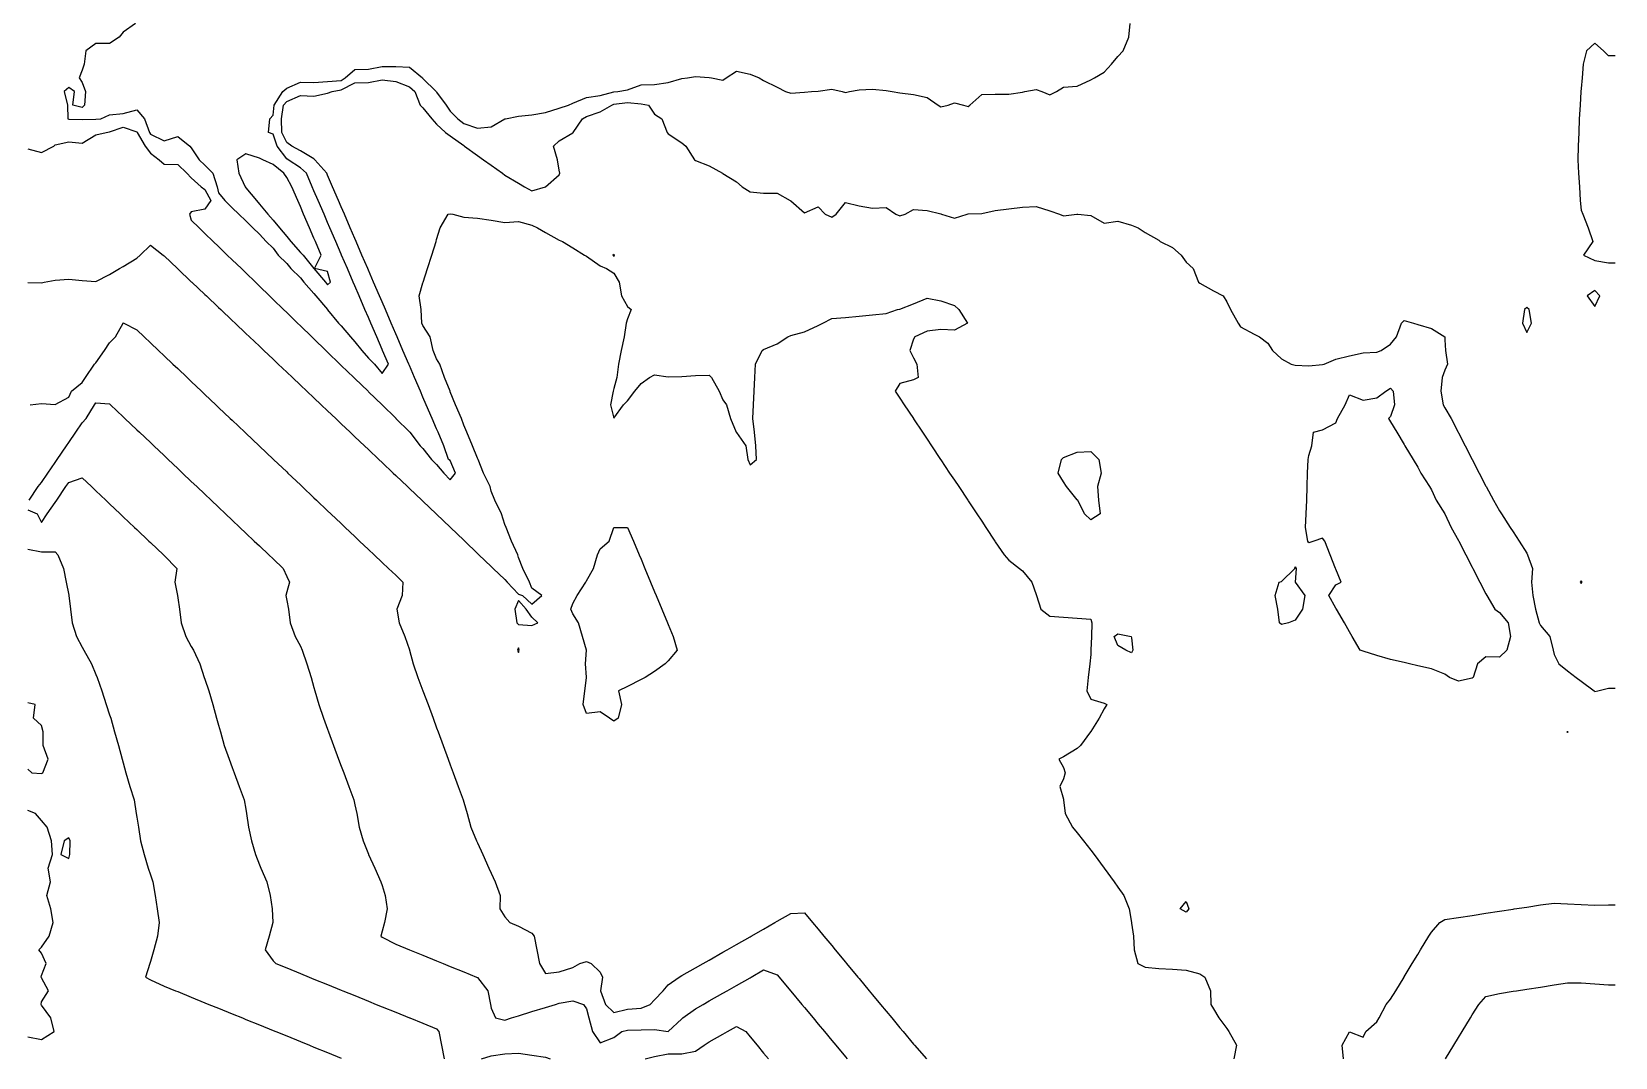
# Model space of a CAD drawing. Header units: metres. Extents: x 2681030 to 2681330, y 1246000 to 1246290.
# Drawn here: x 2681271.9 to 2681330, y 1246150.8 to 1246188.4 of the extents above; entities that cross this region are included whole.
import ezdxf

# ---------------------------------------------------------------- set-up
doc = ezdxf.new("R2010")
doc.units = ezdxf.units.M
doc.layers.add('BASIS_HOEHENLINIEN', color=8, linetype='Continuous')

msp = doc.modelspace()

# ---------------------------------------------------------------- linework, layer by layer
at = {"layer": 'BASIS_HOEHENLINIEN'}
for points in [[(2681275.696, 1246188.75, 428), (2681275.25, 1246188.434, 428), (2681275.098, 1246188.25, 428), (2681274.75, 1246188.019, 428), (2681274.25, 1246188.013, 428), (2681273.878, 1246187.75, 428), (2681273.816, 1246187.25, 428), (2681273.75, 1246187.03, 428), (2681273.636, 1246186.75, 428), (2681273.75, 1246186.583, 428), (2681273.862, 1246186.25, 428), (2681273.836, 1246185.75, 428), (2681273.75, 1246185.662, 428), (2681273.407, 1246185.75, 428), (2681273.46, 1246186.25, 428), (2681273.25, 1246186.4, 428), (2681273.084, 1246186.25, 428), (2681273.208, 1246185.75, 428), (2681273.222, 1246185.25, 428), (2681273.25, 1246185.242, 428), (2681273.75, 1246185.224, 428), (2681274.25, 1246185.238, 428), (2681274.429, 1246185.25, 428), (2681274.75, 1246185.396, 428), (2681275.25, 1246185.445, 428), (2681275.75, 1246185.574, 428), (2681276.037, 1246185.25, 428), (2681276.212, 1246184.75, 428), (2681276.25, 1246184.692, 428), (2681276.75, 1246184.445, 428), (2681277.25, 1246184.6, 428), (2681277.697, 1246184.25, 428), (2681277.75, 1246184.188, 428), (2681278.035, 1246183.75, 428), (2681278.25, 1246183.543, 428), (2681278.543, 1246183.25, 428), (2681278.704, 1246182.75, 428), (2681278.75, 1246182.535, 428), (2681278.977, 1246182.25, 428), (2681279.25, 1246181.985, 428), (2681279.493, 1246181.75, 428), (2681279.75, 1246181.501, 428), (2681280.009, 1246181.25, 428), (2681280.25, 1246181.017, 428), (2681280.494, 1246180.75, 428), (2681280.75, 1246180.502, 428), (2681280.937, 1246180.25, 428), (2681281.25, 1246179.943, 428), (2681281.404, 1246179.75, 428), (2681281.75, 1246179.41, 428), (2681281.883, 1246179.25, 428), (2681282.25, 1246178.838, 428), (2681282.324, 1246178.75, 428), (2681282.743, 1246178.25, 428), (2681282.75, 1246178.244, 428), (2681283.152, 1246177.75, 428), (2681283.25, 1246177.652, 428), (2681283.589, 1246177.25, 428), (2681283.75, 1246177.059, 428), (2681284.01, 1246176.75, 428), (2681284.25, 1246176.466, 428), (2681284.466, 1246176.25, 428), (2681284.75, 1246175.901, 428), (2681284.982, 1246176.25, 428), (2681284.767, 1246176.75, 428), (2681284.75, 1246176.789, 428), (2681284.552, 1246177.25, 428), (2681284.337, 1246177.75, 428), (2681284.25, 1246177.953, 428), (2681284.122, 1246178.25, 428), (2681283.908, 1246178.75, 428), (2681283.75, 1246179.117, 428), (2681283.693, 1246179.25, 428), (2681283.478, 1246179.75, 428), (2681283.263, 1246180.25, 428), (2681283.25, 1246180.28, 428), (2681283.048, 1246180.75, 428), (2681282.833, 1246181.25, 428), (2681282.75, 1246181.444, 428), (2681282.619, 1246181.75, 428), (2681282.404, 1246182.25, 428), (2681282.25, 1246182.608, 428), (2681282.189, 1246182.75, 428), (2681281.974, 1246183.25, 428), (2681281.75, 1246183.45, 428), (2681281.299, 1246183.75, 428), (2681281.25, 1246183.778, 428), (2681280.896, 1246184.25, 428), (2681280.75, 1246184.68, 428), (2681280.586, 1246184.75, 428), (2681280.636, 1246185.25, 428), (2681280.75, 1246185.38, 428), (2681280.785, 1246185.75, 428), (2681281.106, 1246186.25, 428), (2681281.25, 1246186.377, 428), (2681281.75, 1246186.59, 428), (2681282.25, 1246186.581, 428), (2681282.75, 1246186.623, 428), (2681283.25, 1246186.653, 428), (2681283.396, 1246186.75, 428), (2681283.75, 1246187.059, 428), (2681284.25, 1246187.067, 428), (2681284.75, 1246187.174, 428), (2681285.25, 1246187.17, 428), (2681285.75, 1246187.139, 428), (2681286.228, 1246186.75, 428), (2681286.25, 1246186.732, 428), (2681286.737, 1246186.25, 428), (2681286.75, 1246186.224, 428), (2681287.098, 1246185.75, 428), (2681287.25, 1246185.527, 428), (2681287.525, 1246185.25, 428), (2681287.75, 1246185.074, 428), (2681288.25, 1246184.91, 428), (2681288.75, 1246184.957, 428), (2681289.25, 1246185.244, 428), (2681289.274, 1246185.25, 428), (2681289.75, 1246185.347, 428), (2681290.25, 1246185.401, 428), (2681290.75, 1246185.482, 428), (2681291.25, 1246185.635, 428), (2681291.589, 1246185.75, 428), (2681291.75, 1246185.823, 428), (2681292.25, 1246186.035, 428), (2681292.75, 1246186.101, 428), (2681293.25, 1246186.239, 428), (2681293.401, 1246186.25, 428), (2681293.75, 1246186.318, 428), (2681294.25, 1246186.501, 428), (2681294.75, 1246186.506, 428), (2681295.25, 1246186.579, 428), (2681295.75, 1246186.726, 428), (2681295.962, 1246186.75, 428), (2681296.25, 1246186.797, 428), (2681296.75, 1246186.761, 428), (2681296.836, 1246186.75, 428), (2681297.25, 1246186.673, 428), (2681297.376, 1246186.75, 428), (2681297.75, 1246186.999, 428), (2681298.25, 1246186.888, 428), (2681298.581, 1246186.75, 428), (2681298.75, 1246186.657, 428), (2681299.25, 1246186.407, 428), (2681299.547, 1246186.25, 428), (2681299.75, 1246186.196, 428), (2681300.25, 1246186.233, 428), (2681300.502, 1246186.25, 428), (2681300.75, 1246186.265, 428), (2681301.25, 1246186.338, 428), (2681301.635, 1246186.25, 428), (2681301.75, 1246186.217, 428), (2681301.897, 1246186.25, 428), (2681302.25, 1246186.315, 428), (2681302.75, 1246186.333, 428), (2681303.25, 1246186.285, 428), (2681303.471, 1246186.25, 428), (2681303.75, 1246186.203, 428), (2681304.25, 1246186.136, 428), (2681304.75, 1246186.034, 428), (2681305.154, 1246185.75, 428), (2681305.25, 1246185.688, 428), (2681305.521, 1246185.75, 428), (2681305.75, 1246185.83, 428), (2681306.081, 1246185.75, 428), (2681306.25, 1246185.698, 428), (2681306.311, 1246185.75, 428), (2681306.75, 1246186.146, 428), (2681307.25, 1246186.149, 428), (2681307.75, 1246186.157, 428), (2681308.25, 1246186.233, 428), (2681308.331, 1246186.25, 428), (2681308.75, 1246186.32, 428), (2681308.962, 1246186.25, 428), (2681309.25, 1246186.128, 428), (2681309.492, 1246186.25, 428), (2681309.75, 1246186.411, 428), (2681310.25, 1246186.444, 428), (2681310.75, 1246186.679, 428), (2681310.894, 1246186.75, 428), (2681311.25, 1246186.967, 428), (2681311.509, 1246187.25, 428), (2681311.75, 1246187.541, 428), (2681311.947, 1246187.75, 428), (2681312.145, 1246188.25, 428), (2681312.201, 1246188.75, 428)], [(2681330, 1246187.558, 428), (2681329.75, 1246187.558, 428), (2681329.56, 1246187.75, 428), (2681329.25, 1246188.029, 428), (2681328.948, 1246187.75, 428), (2681328.826, 1246187.25, 428), (2681328.783, 1246186.75, 428), (2681328.75, 1246186.364, 428), (2681328.74, 1246186.25, 428), (2681328.706, 1246185.75, 428), (2681328.679, 1246185.25, 428), (2681328.658, 1246184.75, 428), (2681328.641, 1246184.25, 428), (2681328.628, 1246183.75, 428), (2681328.648, 1246183.25, 428), (2681328.686, 1246182.75, 428), (2681328.71, 1246182.25, 428), (2681328.75, 1246181.898, 428), (2681328.802, 1246181.75, 428), (2681329.006, 1246181.25, 428), (2681329.18, 1246180.75, 428), (2681328.833, 1246180.25, 428), (2681329.25, 1246180.044, 428), (2681329.75, 1246179.965, 428), (2681330, 1246179.965, 428)], [(2681271.75, 1246184.149, 428.5), (2681272.25, 1246184.008, 428.5), (2681272.702, 1246184.25, 428.5), (2681272.75, 1246184.292, 428.5), (2681273.25, 1246184.405, 428.5), (2681273.75, 1246184.359, 428.5), (2681274.25, 1246184.658, 428.5), (2681274.623, 1246184.75, 428.5), (2681274.75, 1246184.774, 428.5), (2681275.25, 1246184.949, 428.5), (2681275.75, 1246184.768, 428.5), (2681275.764, 1246184.75, 428.5), (2681276.054, 1246184.25, 428.5), (2681276.25, 1246183.993, 428.5), (2681276.566, 1246183.75, 428.5), (2681276.75, 1246183.588, 428.5), (2681277.25, 1246183.574, 428.5), (2681277.583, 1246183.25, 428.5), (2681277.75, 1246183.088, 428.5), (2681278.11, 1246182.75, 428.5), (2681278.25, 1246182.659, 428.5), (2681278.463, 1246182.25, 428.5), (2681278.25, 1246181.93, 428.5), (2681277.75, 1246181.833, 428.5), (2681277.679, 1246181.75, 428.5), (2681277.75, 1246181.53, 428.5), (2681278.039, 1246181.25, 428.5), (2681278.25, 1246181.046, 428.5), (2681278.555, 1246180.75, 428.5), (2681278.75, 1246180.561, 428.5), (2681279.071, 1246180.25, 428.5), (2681279.25, 1246180.077, 428.5), (2681279.588, 1246179.75, 428.5), (2681279.75, 1246179.593, 428.5), (2681280.104, 1246179.25, 428.5), (2681280.25, 1246179.108, 428.5), (2681280.62, 1246178.75, 428.5), (2681280.75, 1246178.624, 428.5), (2681281.136, 1246178.25, 428.5), (2681281.25, 1246178.139, 428.5), (2681281.652, 1246177.75, 428.5), (2681281.75, 1246177.655, 428.5), (2681282.168, 1246177.25, 428.5), (2681282.25, 1246177.171, 428.5), (2681282.684, 1246176.75, 428.5), (2681282.75, 1246176.686, 428.5), (2681283.2, 1246176.25, 428.5), (2681283.25, 1246176.202, 428.5), (2681283.716, 1246175.75, 428.5), (2681283.75, 1246175.717, 428.5), (2681284.233, 1246175.25, 428.5), (2681284.25, 1246175.233, 428.5), (2681284.749, 1246174.75, 428.5), (2681284.75, 1246174.749, 428.5), (2681285.25, 1246174.259, 428.5), (2681285.257, 1246174.25, 428.5), (2681285.75, 1246173.765, 428.5), (2681285.762, 1246173.75, 428.5), (2681286.145, 1246173.25, 428.5), (2681286.25, 1246173.147, 428.5), (2681286.559, 1246172.75, 428.5), (2681286.75, 1246172.563, 428.5), (2681287.013, 1246172.25, 428.5), (2681287.25, 1246172.003, 428.5), (2681287.447, 1246172.25, 428.5), (2681287.25, 1246172.709, 428.5), (2681287.191, 1246172.75, 428.5), (2681287.018, 1246173.25, 428.5), (2681286.803, 1246173.75, 428.5), (2681286.75, 1246173.873, 428.5), (2681286.588, 1246174.25, 428.5), (2681286.373, 1246174.75, 428.5), (2681286.25, 1246175.037, 428.5), (2681286.158, 1246175.25, 428.5), (2681285.943, 1246175.75, 428.5), (2681285.75, 1246176.2, 428.5), (2681285.729, 1246176.25, 428.5), (2681285.514, 1246176.75, 428.5), (2681285.299, 1246177.25, 428.5), (2681285.25, 1246177.364, 428.5), (2681285.084, 1246177.75, 428.5), (2681284.869, 1246178.25, 428.5), (2681284.75, 1246178.528, 428.5), (2681284.654, 1246178.75, 428.5), (2681284.44, 1246179.25, 428.5), (2681284.25, 1246179.691, 428.5), (2681284.225, 1246179.75, 428.5), (2681284.01, 1246180.25, 428.5), (2681283.795, 1246180.75, 428.5), (2681283.75, 1246180.855, 428.5), (2681283.58, 1246181.25, 428.5), (2681283.365, 1246181.75, 428.5), (2681283.25, 1246182.019, 428.5), (2681283.151, 1246182.25, 428.5), (2681282.936, 1246182.75, 428.5), (2681282.75, 1246183.182, 428.5), (2681282.721, 1246183.25, 428.5), (2681282.287, 1246183.75, 428.5), (2681282.25, 1246183.779, 428.5), (2681281.75, 1246184.07, 428.5), (2681281.437, 1246184.25, 428.5), (2681281.25, 1246184.384, 428.5), (2681281.077, 1246184.75, 428.5), (2681281.06, 1246185.25, 428.5), (2681281.138, 1246185.75, 428.5), (2681281.25, 1246185.883, 428.5), (2681281.75, 1246186.1, 428.5), (2681282.25, 1246186.077, 428.5), (2681282.75, 1246186.186, 428.5), (2681282.914, 1246186.25, 428.5), (2681283.25, 1246186.308, 428.5), (2681283.75, 1246186.574, 428.5), (2681284.25, 1246186.578, 428.5), (2681284.75, 1246186.676, 428.5), (2681285.25, 1246186.621, 428.5), (2681285.75, 1246186.419, 428.5), (2681285.949, 1246186.25, 428.5), (2681286.145, 1246185.75, 428.5), (2681286.25, 1246185.652, 428.5), (2681286.576, 1246185.25, 428.5), (2681286.75, 1246185.052, 428.5), (2681287.081, 1246184.75, 428.5), (2681287.25, 1246184.627, 428.5), (2681287.75, 1246184.267, 428.5), (2681287.774, 1246184.25, 428.5), (2681288.25, 1246183.907, 428.5), (2681288.468, 1246183.75, 428.5), (2681288.75, 1246183.547, 428.5), (2681289.163, 1246183.25, 428.5), (2681289.25, 1246183.187, 428.5), (2681289.75, 1246182.883, 428.5), (2681289.979, 1246182.75, 428.5), (2681290.25, 1246182.602, 428.5), (2681290.746, 1246182.75, 428.5), (2681290.75, 1246182.753, 428.5), (2681291.25, 1246183.191, 428.5), (2681291.268, 1246183.25, 428.5), (2681291.25, 1246183.362, 428.5), (2681291.188, 1246183.75, 428.5), (2681291.034, 1246184.25, 428.5), (2681291.25, 1246184.44, 428.5), (2681291.75, 1246184.738, 428.5), (2681291.761, 1246184.75, 428.5), (2681292.099, 1246185.25, 428.5), (2681292.25, 1246185.331, 428.5), (2681292.75, 1246185.505, 428.5), (2681293.174, 1246185.75, 428.5), (2681293.25, 1246185.788, 428.5), (2681293.75, 1246185.854, 428.5), (2681294.25, 1246185.802, 428.5), (2681294.523, 1246185.75, 428.5), (2681294.75, 1246185.426, 428.5), (2681295.015, 1246185.25, 428.5), (2681295.209, 1246184.75, 428.5), (2681295.25, 1246184.7, 428.5), (2681295.75, 1246184.369, 428.5), (2681295.9, 1246184.25, 428.5), (2681296.218, 1246183.75, 428.5), (2681296.25, 1246183.724, 428.5), (2681296.75, 1246183.53, 428.5), (2681297.239, 1246183.25, 428.5), (2681297.25, 1246183.239, 428.5), (2681297.75, 1246182.932, 428.5), (2681297.967, 1246182.75, 428.5), (2681298.25, 1246182.565, 428.5), (2681298.75, 1246182.524, 428.5), (2681299.25, 1246182.516, 428.5), (2681299.718, 1246182.25, 428.5), (2681299.75, 1246182.239, 428.5), (2681300.25, 1246181.797, 428.5), (2681300.75, 1246182.022, 428.5), (2681301.012, 1246181.75, 428.5), (2681301.25, 1246181.64, 428.5), (2681301.407, 1246181.75, 428.5), (2681301.75, 1246182.184, 428.5), (2681302.25, 1246182.05, 428.5), (2681302.75, 1246181.969, 428.5), (2681303.25, 1246181.995, 428.5), (2681303.597, 1246181.75, 428.5), (2681303.75, 1246181.689, 428.5), (2681303.942, 1246181.75, 428.5), (2681304.25, 1246181.917, 428.5), (2681304.75, 1246181.879, 428.5), (2681305.25, 1246181.759, 428.5), (2681305.274, 1246181.75, 428.5), (2681305.75, 1246181.603, 428.5), (2681306.212, 1246181.75, 428.5), (2681306.25, 1246181.764, 428.5), (2681306.75, 1246181.777, 428.5), (2681307.25, 1246181.886, 428.5), (2681307.75, 1246181.948, 428.5), (2681308.25, 1246182.013, 428.5), (2681308.75, 1246182.03, 428.5), (2681309.25, 1246181.868, 428.5), (2681309.608, 1246181.75, 428.5), (2681309.75, 1246181.693, 428.5), (2681310.238, 1246181.75, 428.5), (2681310.25, 1246181.752, 428.5), (2681310.277, 1246181.75, 428.5), (2681310.75, 1246181.707, 428.5), (2681311.25, 1246181.423, 428.5), (2681311.75, 1246181.494, 428.5), (2681312.25, 1246181.343, 428.5), (2681312.488, 1246181.25, 428.5), (2681312.75, 1246181.082, 428.5), (2681313.25, 1246180.793, 428.5), (2681313.304, 1246180.75, 428.5), (2681313.75, 1246180.53, 428.5), (2681314.067, 1246180.25, 428.5), (2681314.25, 1246179.988, 428.5), (2681314.514, 1246179.75, 428.5), (2681314.706, 1246179.25, 428.5), (2681314.75, 1246179.221, 428.5), (2681315.25, 1246178.932, 428.5), (2681315.609, 1246178.75, 428.5), (2681315.75, 1246178.535, 428.5), (2681315.883, 1246178.25, 428.5), (2681316.159, 1246177.75, 428.5), (2681316.25, 1246177.612, 428.5), (2681316.75, 1246177.346, 428.5), (2681316.939, 1246177.25, 428.5), (2681317.25, 1246177.019, 428.5), (2681317.419, 1246176.75, 428.5), (2681317.75, 1246176.435, 428.5), (2681318.105, 1246176.25, 428.5), (2681318.25, 1246176.21, 428.5), (2681318.75, 1246176.183, 428.5), (2681319.25, 1246176.236, 428.5), (2681319.318, 1246176.25, 428.5), (2681319.75, 1246176.427, 428.5), (2681320.25, 1246176.546, 428.5), (2681320.75, 1246176.666, 428.5), (2681321.25, 1246176.685, 428.5), (2681321.412, 1246176.75, 428.5), (2681321.75, 1246176.975, 428.5), (2681321.967, 1246177.25, 428.5), (2681322.149, 1246177.75, 428.5), (2681322.25, 1246177.847, 428.5), (2681322.592, 1246177.75, 428.5), (2681322.75, 1246177.705, 428.5), (2681323.25, 1246177.559, 428.5), (2681323.743, 1246177.25, 428.5), (2681323.75, 1246177.139, 428.5), (2681323.774, 1246176.75, 428.5), (2681323.838, 1246176.25, 428.5), (2681323.75, 1246176.027, 428.5), (2681323.651, 1246175.75, 428.5), (2681323.594, 1246175.25, 428.5), (2681323.686, 1246174.75, 428.5), (2681323.75, 1246174.64, 428.5), (2681323.981, 1246174.25, 428.5), (2681324.237, 1246173.75, 428.5), (2681324.25, 1246173.724, 428.5), (2681324.493, 1246173.25, 428.5), (2681324.749, 1246172.75, 428.5), (2681324.75, 1246172.747, 428.5), (2681325.005, 1246172.25, 428.5), (2681325.25, 1246171.77, 428.5), (2681325.261, 1246171.75, 428.5), (2681325.536, 1246171.25, 428.5), (2681325.75, 1246170.868, 428.5), (2681325.826, 1246170.75, 428.5), (2681326.147, 1246170.25, 428.5), (2681326.25, 1246170.09, 428.5), (2681326.468, 1246169.75, 428.5), (2681326.75, 1246169.312, 428.5), (2681326.777, 1246169.25, 428.5), (2681326.958, 1246168.75, 428.5), (2681326.926, 1246168.25, 428.5), (2681326.97, 1246167.75, 428.5), (2681327.073, 1246167.25, 428.5), (2681327.203, 1246166.75, 428.5), (2681327.25, 1246166.649, 428.5), (2681327.596, 1246166.25, 428.5), (2681327.719, 1246165.75, 428.5), (2681327.75, 1246165.592, 428.5), (2681327.931, 1246165.25, 428.5), (2681328.25, 1246164.986, 428.5), (2681328.563, 1246164.75, 428.5), (2681328.75, 1246164.608, 428.5), (2681329.224, 1246164.25, 428.5), (2681329.25, 1246164.23, 428.5), (2681329.357, 1246164.25, 428.5), (2681329.75, 1246164.351, 428.5), (2681330, 1246164.351, 428.5)], [(2681282.75, 1246179.156, 427.5), (2681282.851, 1246179.25, 427.5), (2681282.75, 1246179.651, 427.5), (2681282.27, 1246179.75, 427.5), (2681282.516, 1246180.25, 427.5), (2681282.301, 1246180.75, 427.5), (2681282.25, 1246180.869, 427.5), (2681282.086, 1246181.25, 427.5), (2681281.872, 1246181.75, 427.5), (2681281.75, 1246182.033, 427.5), (2681281.657, 1246182.25, 427.5), (2681281.442, 1246182.75, 427.5), (2681281.25, 1246183.1, 427.5), (2681281.143, 1246183.25, 427.5), (2681280.75, 1246183.572, 427.5), (2681280.375, 1246183.75, 427.5), (2681280.25, 1246183.803, 427.5), (2681279.75, 1246183.963, 427.5), (2681279.424, 1246183.75, 427.5), (2681279.492, 1246183.25, 427.5), (2681279.72, 1246182.75, 427.5), (2681279.75, 1246182.714, 427.5), (2681280.141, 1246182.25, 427.5), (2681280.25, 1246182.121, 427.5), (2681280.563, 1246181.75, 427.5), (2681280.75, 1246181.528, 427.5), (2681280.984, 1246181.25, 427.5), (2681281.25, 1246180.935, 427.5), (2681281.406, 1246180.75, 427.5), (2681281.75, 1246180.342, 427.5), (2681281.86, 1246180.25, 427.5), (2681282.249, 1246179.75, 427.5), (2681282.25, 1246179.749, 427.5), (2681282.671, 1246179.25, 427.5), (2681282.75, 1246179.156, 427.5)], [(2681271.75, 1246179.248, 429), (2681272.25, 1246179.229, 429), (2681272.354, 1246179.25, 429), (2681272.75, 1246179.331, 429), (2681273.25, 1246179.365, 429), (2681273.75, 1246179.32, 429), (2681274.25, 1246179.275, 429), (2681274.75, 1246179.541, 429), (2681275.117, 1246179.75, 429), (2681275.25, 1246179.825, 429), (2681275.75, 1246180.141, 429), (2681275.871, 1246180.25, 429), (2681276.25, 1246180.614, 429), (2681276.719, 1246180.25, 429), (2681276.75, 1246180.22, 429), (2681277.246, 1246179.75, 429), (2681277.25, 1246179.746, 429), (2681277.75, 1246179.272, 429), (2681277.773, 1246179.25, 429), (2681278.25, 1246178.798, 429), (2681278.301, 1246178.75, 429), (2681278.75, 1246178.324, 429), (2681278.828, 1246178.25, 429), (2681279.25, 1246177.85, 429), (2681279.355, 1246177.75, 429), (2681279.75, 1246177.376, 429), (2681279.883, 1246177.25, 429), (2681280.25, 1246176.902, 429), (2681280.41, 1246176.75, 429), (2681280.75, 1246176.428, 429), (2681280.938, 1246176.25, 429), (2681281.25, 1246175.954, 429), (2681281.465, 1246175.75, 429), (2681281.75, 1246175.48, 429), (2681281.992, 1246175.25, 429), (2681282.25, 1246175.005, 429), (2681282.519, 1246174.75, 429), (2681282.75, 1246174.531, 429), (2681283.047, 1246174.25, 429), (2681283.25, 1246174.057, 429), (2681283.574, 1246173.75, 429), (2681283.75, 1246173.583, 429), (2681284.102, 1246173.25, 429), (2681284.25, 1246173.109, 429), (2681284.629, 1246172.75, 429), (2681284.75, 1246172.635, 429), (2681285.156, 1246172.25, 429), (2681285.25, 1246172.161, 429), (2681285.683, 1246171.75, 429), (2681285.75, 1246171.687, 429), (2681286.211, 1246171.25, 429), (2681286.25, 1246171.213, 429), (2681286.738, 1246170.75, 429), (2681286.75, 1246170.739, 429), (2681287.25, 1246170.261, 429), (2681287.262, 1246170.25, 429), (2681287.75, 1246169.781, 429), (2681287.783, 1246169.75, 429), (2681288.25, 1246169.302, 429), (2681288.304, 1246169.25, 429), (2681288.75, 1246168.822, 429), (2681288.826, 1246168.75, 429), (2681289.25, 1246168.343, 429), (2681289.342, 1246168.25, 429), (2681289.75, 1246167.8, 429), (2681289.902, 1246167.75, 429), (2681290.25, 1246167.433, 429), (2681290.613, 1246167.75, 429), (2681290.25, 1246168.027, 429), (2681290.164, 1246168.25, 429), (2681289.914, 1246168.75, 429), (2681289.75, 1246169.149, 429), (2681289.735, 1246169.25, 429), (2681289.503, 1246169.75, 429), (2681289.297, 1246170.25, 429), (2681289.25, 1246170.365, 429), (2681289.134, 1246170.75, 429), (2681288.886, 1246171.25, 429), (2681288.75, 1246171.581, 429), (2681288.715, 1246171.75, 429), (2681288.475, 1246172.25, 429), (2681288.269, 1246172.75, 429), (2681288.25, 1246172.796, 429), (2681288.063, 1246173.25, 429), (2681287.858, 1246173.75, 429), (2681287.75, 1246174.012, 429), (2681287.668, 1246174.25, 429), (2681287.447, 1246174.75, 429), (2681287.25, 1246175.228, 429), (2681287.245, 1246175.25, 429), (2681287.035, 1246175.75, 429), (2681286.868, 1246176.25, 429), (2681286.75, 1246176.444, 429), (2681286.624, 1246176.75, 429), (2681286.515, 1246177.25, 429), (2681286.25, 1246177.66, 429), (2681286.214, 1246177.75, 429), (2681286.182, 1246178.25, 429), (2681286.11, 1246178.75, 429), (2681286.25, 1246179.231, 429), (2681286.256, 1246179.25, 429), (2681286.413, 1246179.75, 429), (2681286.571, 1246180.25, 429), (2681286.728, 1246180.75, 429), (2681286.75, 1246180.821, 429), (2681286.883, 1246181.25, 429), (2681287.174, 1246181.75, 429), (2681287.25, 1246181.765, 429), (2681287.342, 1246181.75, 429), (2681287.75, 1246181.644, 429), (2681288.25, 1246181.606, 429), (2681288.75, 1246181.526, 429), (2681289.25, 1246181.447, 429), (2681289.75, 1246181.482, 429), (2681290.25, 1246181.349, 429), (2681290.449, 1246181.25, 429), (2681290.75, 1246181.074, 429), (2681291.25, 1246180.793, 429), (2681291.375, 1246180.75, 429), (2681291.75, 1246180.517, 429), (2681292.181, 1246180.25, 429), (2681292.25, 1246180.207, 429), (2681292.75, 1246179.852, 429), (2681292.987, 1246179.75, 429), (2681293.25, 1246179.587, 429), (2681293.444, 1246179.25, 429), (2681293.529, 1246178.75, 429), (2681293.75, 1246178.367, 429), (2681293.883, 1246178.25, 429), (2681293.75, 1246177.906, 429), (2681293.708, 1246177.75, 429), (2681293.627, 1246177.25, 429), (2681293.528, 1246176.75, 429), (2681293.429, 1246176.25, 429), (2681293.364, 1246175.75, 429), (2681293.25, 1246175.349, 429), (2681293.23, 1246175.25, 429), (2681293.131, 1246174.75, 429), (2681293.25, 1246174.262, 429), (2681293.612, 1246174.75, 429), (2681293.75, 1246174.895, 429), (2681294.029, 1246175.25, 429), (2681294.25, 1246175.531, 429), (2681294.565, 1246175.75, 429), (2681294.75, 1246175.853, 429), (2681295.25, 1246175.777, 429), (2681295.75, 1246175.796, 429), (2681296.25, 1246175.827, 429), (2681296.75, 1246175.844, 429), (2681296.84, 1246175.75, 429), (2681297.119, 1246175.25, 429), (2681297.25, 1246174.938, 429), (2681297.383, 1246174.75, 429), (2681297.538, 1246174.25, 429), (2681297.747, 1246173.75, 429), (2681297.75, 1246173.743, 429), (2681298.098, 1246173.25, 429), (2681298.165, 1246172.75, 429), (2681298.25, 1246172.547, 429), (2681298.487, 1246172.75, 429), (2681298.461, 1246173.25, 429), (2681298.411, 1246173.75, 429), (2681298.358, 1246174.25, 429), (2681298.375, 1246174.75, 429), (2681298.402, 1246175.25, 429), (2681298.429, 1246175.75, 429), (2681298.455, 1246176.25, 429), (2681298.698, 1246176.75, 429), (2681298.75, 1246176.778, 429), (2681299.25, 1246176.99, 429), (2681299.639, 1246177.25, 429), (2681299.75, 1246177.292, 429), (2681300.25, 1246177.429, 429), (2681300.75, 1246177.666, 429), (2681300.921, 1246177.75, 429), (2681301.25, 1246177.926, 429), (2681301.75, 1246177.958, 429), (2681302.25, 1246178.006, 429), (2681302.75, 1246178.054, 429), (2681303.25, 1246178.108, 429), (2681303.66, 1246178.25, 429), (2681303.75, 1246178.263, 429), (2681304.25, 1246178.455, 429), (2681304.75, 1246178.664, 429), (2681305.25, 1246178.572, 429), (2681305.75, 1246178.395, 429), (2681305.907, 1246178.25, 429), (2681306.224, 1246177.75, 429), (2681305.75, 1246177.491, 429), (2681305.25, 1246177.521, 429), (2681304.75, 1246177.46, 429), (2681304.297, 1246177.25, 429), (2681304.25, 1246177.158, 429), (2681304.115, 1246176.75, 429), (2681304.25, 1246176.481, 429), (2681304.365, 1246176.25, 429), (2681304.419, 1246175.75, 429), (2681304.25, 1246175.666, 429), (2681303.75, 1246175.54, 429), (2681303.579, 1246175.25, 429), (2681303.75, 1246174.994, 429), (2681303.912, 1246174.75, 429), (2681304.245, 1246174.25, 429), (2681304.25, 1246174.242, 429), (2681304.577, 1246173.75, 429), (2681304.75, 1246173.489, 429), (2681304.909, 1246173.25, 429), (2681305.241, 1246172.75, 429), (2681305.25, 1246172.737, 429), (2681305.574, 1246172.25, 429), (2681305.75, 1246171.985, 429), (2681305.907, 1246171.75, 429), (2681306.239, 1246171.25, 429), (2681306.25, 1246171.234, 429), (2681306.572, 1246170.75, 429), (2681306.75, 1246170.482, 429), (2681306.904, 1246170.25, 429), (2681307.236, 1246169.75, 429), (2681307.25, 1246169.729, 429), (2681307.577, 1246169.25, 429), (2681307.75, 1246169.049, 429), (2681308.133, 1246168.75, 429), (2681308.25, 1246168.657, 429), (2681308.588, 1246168.25, 429), (2681308.75, 1246167.795, 429), (2681308.76, 1246167.75, 429), (2681308.919, 1246167.25, 429), (2681309.25, 1246166.995, 429), (2681309.75, 1246166.96, 429), (2681310.25, 1246166.927, 429), (2681310.75, 1246166.882, 429), (2681310.788, 1246166.75, 429), (2681310.779, 1246166.25, 429), (2681310.76, 1246165.75, 429), (2681310.75, 1246165.593, 429), (2681310.713, 1246165.25, 429), (2681310.66, 1246164.75, 429), (2681310.606, 1246164.25, 429), (2681310.75, 1246163.956, 429), (2681311.25, 1246163.806, 429), (2681311.337, 1246163.75, 429), (2681311.25, 1246163.59, 429), (2681311.066, 1246163.25, 429), (2681310.75, 1246162.759, 429), (2681310.744, 1246162.75, 429), (2681310.38, 1246162.25, 429), (2681310.25, 1246162.144, 429), (2681309.75, 1246161.838, 429), (2681309.577, 1246161.75, 429), (2681309.75, 1246161.44, 429), (2681309.81, 1246161.25, 429), (2681309.75, 1246161.021, 429), (2681309.622, 1246160.75, 429), (2681309.75, 1246160.274, 429), (2681309.757, 1246160.25, 429), (2681309.815, 1246159.75, 429), (2681310.088, 1246159.25, 429), (2681310.25, 1246159.043, 429), (2681310.482, 1246158.75, 429), (2681310.75, 1246158.413, 429), (2681310.879, 1246158.25, 429), (2681311.249, 1246157.75, 429), (2681311.25, 1246157.749, 429), (2681311.607, 1246157.25, 429), (2681311.75, 1246157.05, 429), (2681311.965, 1246156.75, 429), (2681312.158, 1246156.25, 429), (2681312.247, 1246155.75, 429), (2681312.25, 1246155.734, 429), (2681312.32, 1246155.25, 429), (2681312.35, 1246154.75, 429), (2681312.481, 1246154.25, 429), (2681312.75, 1246154.115, 429), (2681313.25, 1246154.068, 429), (2681313.75, 1246154.042, 429), (2681314.25, 1246154.002, 429), (2681314.75, 1246153.869, 429), (2681314.934, 1246153.75, 429), (2681315.146, 1246153.25, 429), (2681315.156, 1246152.75, 429), (2681315.25, 1246152.591, 429), (2681315.453, 1246152.25, 429), (2681315.75, 1246151.862, 429), (2681315.822, 1246151.75, 429), (2681316.105, 1246151.25, 429), (2681316.007, 1246150.75, 429)], [(2681293.266, 1246180.25, 429), (2681293.25, 1246180.194, 429), (2681293.233, 1246180.25, 429), (2681293.25, 1246180.279, 429), (2681293.266, 1246180.25, 429)], [(2681329.25, 1246178.362, 428), (2681329.432, 1246178.75, 428), (2681329.25, 1246178.946, 428), (2681328.966, 1246178.75, 428), (2681329.25, 1246178.362, 428)], [(2681326.75, 1246177.406, 428), (2681326.922, 1246177.75, 428), (2681326.836, 1246178.25, 428), (2681326.75, 1246178.323, 428), (2681326.67, 1246178.25, 428), (2681326.598, 1246177.75, 428), (2681326.75, 1246177.406, 428)], [(2681271.84, 1246174.75, 429.5), (2681272.25, 1246174.807, 429.5), (2681272.75, 1246174.764, 429.5), (2681273.25, 1246175.034, 429.5), (2681273.358, 1246175.25, 429.5), (2681273.75, 1246175.572, 429.5), (2681273.871, 1246175.75, 429.5), (2681274.197, 1246176.25, 429.5), (2681274.25, 1246176.294, 429.5), (2681274.562, 1246176.75, 429.5), (2681274.75, 1246177.025, 429.5), (2681274.968, 1246177.25, 429.5), (2681275.246, 1246177.75, 429.5), (2681275.25, 1246177.756, 429.5), (2681275.278, 1246177.75, 429.5), (2681275.75, 1246177.503, 429.5), (2681276.017, 1246177.25, 429.5), (2681276.25, 1246177.029, 429.5), (2681276.545, 1246176.75, 429.5), (2681276.75, 1246176.555, 429.5), (2681277.072, 1246176.25, 429.5), (2681277.25, 1246176.081, 429.5), (2681277.599, 1246175.75, 429.5), (2681277.75, 1246175.607, 429.5), (2681278.127, 1246175.25, 429.5), (2681278.25, 1246175.133, 429.5), (2681278.654, 1246174.75, 429.5), (2681278.75, 1246174.659, 429.5), (2681279.181, 1246174.25, 429.5), (2681279.25, 1246174.185, 429.5), (2681279.709, 1246173.75, 429.5), (2681279.75, 1246173.711, 429.5), (2681280.236, 1246173.25, 429.5), (2681280.25, 1246173.237, 429.5), (2681280.75, 1246172.763, 429.5), (2681280.763, 1246172.75, 429.5), (2681281.25, 1246172.289, 429.5), (2681281.291, 1246172.25, 429.5), (2681281.75, 1246171.814, 429.5), (2681281.818, 1246171.75, 429.5), (2681282.25, 1246171.34, 429.5), (2681282.345, 1246171.25, 429.5), (2681282.75, 1246170.866, 429.5), (2681282.873, 1246170.75, 429.5), (2681283.25, 1246170.392, 429.5), (2681283.4, 1246170.25, 429.5), (2681283.75, 1246169.918, 429.5), (2681283.927, 1246169.75, 429.5), (2681284.25, 1246169.444, 429.5), (2681284.455, 1246169.25, 429.5), (2681284.75, 1246168.97, 429.5), (2681284.982, 1246168.75, 429.5), (2681285.25, 1246168.496, 429.5), (2681285.509, 1246168.25, 429.5), (2681285.488, 1246167.75, 429.5), (2681285.296, 1246167.25, 429.5), (2681285.378, 1246166.75, 429.5), (2681285.582, 1246166.25, 429.5), (2681285.75, 1246165.759, 429.5), (2681285.753, 1246165.75, 429.5), (2681285.894, 1246165.25, 429.5), (2681286.065, 1246164.75, 429.5), (2681286.25, 1246164.25, 429.5), (2681286.25, 1246164.249, 429.5), (2681286.435, 1246163.75, 429.5), (2681286.619, 1246163.25, 429.5), (2681286.75, 1246162.897, 429.5), (2681286.804, 1246162.75, 429.5), (2681286.989, 1246162.25, 429.5), (2681287.174, 1246161.75, 429.5), (2681287.25, 1246161.545, 429.5), (2681287.359, 1246161.25, 429.5), (2681287.544, 1246160.75, 429.5), (2681287.729, 1246160.25, 429.5), (2681287.75, 1246160.174, 429.5), (2681287.869, 1246159.75, 429.5), (2681288.002, 1246159.25, 429.5), (2681288.216, 1246158.75, 429.5), (2681288.25, 1246158.675, 429.5), (2681288.442, 1246158.25, 429.5), (2681288.668, 1246157.75, 429.5), (2681288.75, 1246157.568, 429.5), (2681288.894, 1246157.25, 429.5), (2681289.086, 1246156.75, 429.5), (2681289.066, 1246156.25, 429.5), (2681289.25, 1246155.957, 429.5), (2681289.443, 1246155.75, 429.5), (2681289.75, 1246155.625, 429.5), (2681290.25, 1246155.366, 429.5), (2681290.332, 1246155.25, 429.5), (2681290.426, 1246154.75, 429.5), (2681290.52, 1246154.25, 429.5), (2681290.75, 1246153.879, 429.5), (2681291.25, 1246153.949, 429.5), (2681291.75, 1246154.105, 429.5), (2681292.004, 1246154.25, 429.5), (2681292.25, 1246154.323, 429.5), (2681292.426, 1246154.25, 429.5), (2681292.75, 1246153.932, 429.5), (2681292.837, 1246153.75, 429.5), (2681292.76, 1246153.25, 429.5), (2681292.946, 1246152.75, 429.5), (2681293.25, 1246152.446, 429.5), (2681293.75, 1246152.579, 429.5), (2681294.25, 1246152.611, 429.5), (2681294.585, 1246152.75, 429.5), (2681294.75, 1246152.911, 429.5), (2681295.059, 1246153.25, 429.5), (2681295.25, 1246153.46, 429.5), (2681295.656, 1246153.75, 429.5), (2681295.75, 1246153.806, 429.5), (2681296.25, 1246154.091, 429.5), (2681296.529, 1246154.25, 429.5), (2681296.75, 1246154.376, 429.5), (2681297.25, 1246154.66, 429.5), (2681297.408, 1246154.75, 429.5), (2681297.75, 1246154.945, 429.5), (2681298.25, 1246155.229, 429.5), (2681298.287, 1246155.25, 429.5), (2681298.75, 1246155.514, 429.5), (2681299.165, 1246155.75, 429.5), (2681299.25, 1246155.798, 429.5), (2681299.75, 1246156.083, 429.5), (2681300.25, 1246156.108, 429.5), (2681300.547, 1246155.75, 429.5), (2681300.75, 1246155.506, 429.5), (2681300.962, 1246155.25, 429.5), (2681301.25, 1246154.904, 429.5), (2681301.377, 1246154.75, 429.5), (2681301.75, 1246154.301, 429.5), (2681301.792, 1246154.25, 429.5), (2681302.208, 1246153.75, 429.5), (2681302.25, 1246153.699, 429.5), (2681302.623, 1246153.25, 429.5), (2681302.75, 1246153.096, 429.5), (2681303.038, 1246152.75, 429.5), (2681303.25, 1246152.494, 429.5), (2681303.453, 1246152.25, 429.5), (2681303.75, 1246151.892, 429.5), (2681303.868, 1246151.75, 429.5), (2681304.25, 1246151.289, 429.5), (2681304.283, 1246151.25, 429.5), (2681304.721, 1246150.75, 429.5)], [(2681324.781, 1246164.75, 429), (2681324.75, 1246164.715, 429), (2681324.25, 1246164.607, 429), (2681323.91, 1246164.75, 429), (2681323.75, 1246164.869, 429), (2681323.25, 1246165.063, 429), (2681322.75, 1246165.173, 429), (2681322.445, 1246165.25, 429), (2681322.25, 1246165.295, 429), (2681321.75, 1246165.412, 429), (2681321.25, 1246165.549, 429), (2681320.75, 1246165.71, 429), (2681320.639, 1246165.75, 429), (2681320.35, 1246166.25, 429), (2681320.25, 1246166.423, 429), (2681320.061, 1246166.75, 429), (2681319.772, 1246167.25, 429), (2681319.75, 1246167.289, 429), (2681319.483, 1246167.75, 429), (2681319.75, 1246168.144, 429), (2681319.935, 1246168.25, 429), (2681319.75, 1246168.719, 429), (2681319.738, 1246168.75, 429), (2681319.541, 1246169.25, 429), (2681319.344, 1246169.75, 429), (2681319.25, 1246169.86, 429), (2681318.942, 1246169.75, 429), (2681318.75, 1246169.685, 429), (2681318.717, 1246169.75, 429), (2681318.628, 1246170.25, 429), (2681318.657, 1246170.75, 429), (2681318.677, 1246171.25, 429), (2681318.692, 1246171.75, 429), (2681318.704, 1246172.25, 429), (2681318.73, 1246172.75, 429), (2681318.75, 1246172.89, 429), (2681318.864, 1246173.25, 429), (2681318.925, 1246173.75, 429), (2681319.25, 1246173.83, 429), (2681319.75, 1246174.089, 429), (2681319.803, 1246174.25, 429), (2681320.086, 1246174.75, 429), (2681320.25, 1246175.12, 429), (2681320.75, 1246174.929, 429), (2681321.25, 1246175.015, 429), (2681321.576, 1246175.25, 429), (2681321.75, 1246175.37, 429), (2681321.844, 1246175.25, 429), (2681321.898, 1246174.75, 429), (2681321.75, 1246174.327, 429), (2681321.679, 1246174.25, 429), (2681321.75, 1246174.132, 429), (2681321.979, 1246173.75, 429), (2681322.25, 1246173.299, 429), (2681322.279, 1246173.25, 429), (2681322.58, 1246172.75, 429), (2681322.75, 1246172.466, 429), (2681322.861, 1246172.25, 429), (2681323.18, 1246171.75, 429), (2681323.25, 1246171.633, 429), (2681323.423, 1246171.25, 429), (2681323.748, 1246170.75, 429), (2681323.75, 1246170.747, 429), (2681323.972, 1246170.25, 429), (2681324.25, 1246169.771, 429), (2681324.261, 1246169.75, 429), (2681324.511, 1246169.25, 429), (2681324.75, 1246168.794, 429), (2681324.772, 1246168.75, 429), (2681325.028, 1246168.25, 429), (2681325.25, 1246167.817, 429), (2681325.29, 1246167.75, 429), (2681325.584, 1246167.25, 429), (2681325.75, 1246167.129, 429), (2681326.062, 1246166.75, 429), (2681326.157, 1246166.25, 429), (2681326.016, 1246165.75, 429), (2681325.75, 1246165.489, 429), (2681325.25, 1246165.503, 429), (2681324.942, 1246165.25, 429), (2681324.781, 1246164.75, 429)], [(2681271.803, 1246171.25, 430), (2681272.13, 1246171.75, 430), (2681272.25, 1246171.904, 430), (2681272.487, 1246172.25, 430), (2681272.75, 1246172.635, 430), (2681272.829, 1246172.75, 430), (2681273.171, 1246173.25, 430), (2681273.25, 1246173.366, 430), (2681273.513, 1246173.75, 430), (2681273.75, 1246174.097, 430), (2681273.887, 1246174.25, 430), (2681274.197, 1246174.75, 430), (2681274.25, 1246174.828, 430), (2681274.75, 1246174.786, 430), (2681274.788, 1246174.75, 430), (2681275.25, 1246174.312, 430), (2681275.316, 1246174.25, 430), (2681275.75, 1246173.838, 430), (2681275.843, 1246173.75, 430), (2681276.25, 1246173.364, 430), (2681276.371, 1246173.25, 430), (2681276.75, 1246172.89, 430), (2681276.898, 1246172.75, 430), (2681277.25, 1246172.416, 430), (2681277.425, 1246172.25, 430), (2681277.75, 1246171.942, 430), (2681277.953, 1246171.75, 430), (2681278.25, 1246171.468, 430), (2681278.48, 1246171.25, 430), (2681278.75, 1246170.994, 430), (2681279.007, 1246170.75, 430), (2681279.25, 1246170.52, 430), (2681279.535, 1246170.25, 430), (2681279.75, 1246170.046, 430), (2681280.062, 1246169.75, 430), (2681280.25, 1246169.572, 430), (2681280.589, 1246169.25, 430), (2681280.75, 1246169.098, 430), (2681281.117, 1246168.75, 430), (2681281.25, 1246168.451, 430), (2681281.35, 1246168.25, 430), (2681281.25, 1246167.884, 430), (2681281.216, 1246167.75, 430), (2681281.25, 1246167.576, 430), (2681281.313, 1246167.25, 430), (2681281.379, 1246166.75, 430), (2681281.564, 1246166.25, 430), (2681281.75, 1246165.894, 430), (2681281.823, 1246165.75, 430), (2681281.991, 1246165.25, 430), (2681282.146, 1246164.75, 430), (2681282.25, 1246164.379, 430), (2681282.286, 1246164.25, 430), (2681282.427, 1246163.75, 430), (2681282.601, 1246163.25, 430), (2681282.75, 1246162.846, 430), (2681282.786, 1246162.75, 430), (2681282.97, 1246162.25, 430), (2681283.155, 1246161.75, 430), (2681283.25, 1246161.494, 430), (2681283.34, 1246161.25, 430), (2681283.525, 1246160.75, 430), (2681283.71, 1246160.25, 430), (2681283.75, 1246160.073, 430), (2681283.823, 1246159.75, 430), (2681283.904, 1246159.25, 430), (2681284.053, 1246158.75, 430), (2681284.25, 1246158.264, 430), (2681284.256, 1246158.25, 430), (2681284.481, 1246157.75, 430), (2681284.707, 1246157.25, 430), (2681284.75, 1246157.112, 430), (2681284.863, 1246156.75, 430), (2681284.932, 1246156.25, 430), (2681284.839, 1246155.75, 430), (2681284.75, 1246155.43, 430), (2681284.7, 1246155.25, 430), (2681284.75, 1246155.215, 430), (2681285.25, 1246154.958, 430), (2681285.75, 1246154.754, 430), (2681285.76, 1246154.75, 430), (2681286.25, 1246154.551, 430), (2681286.75, 1246154.348, 430), (2681286.99, 1246154.25, 430), (2681287.25, 1246154.144, 430), (2681287.75, 1246153.941, 430), (2681288.22, 1246153.75, 430), (2681288.25, 1246153.737, 430), (2681288.63, 1246153.25, 430), (2681288.724, 1246152.75, 430), (2681288.75, 1246152.608, 430), (2681288.91, 1246152.25, 430), (2681289.25, 1246152.173, 430), (2681289.499, 1246152.25, 430), (2681289.75, 1246152.328, 430), (2681290.25, 1246152.483, 430), (2681290.75, 1246152.638, 430), (2681291.112, 1246152.75, 430), (2681291.25, 1246152.793, 430), (2681291.75, 1246152.881, 430), (2681292.136, 1246152.75, 430), (2681292.25, 1246152.59, 430), (2681292.341, 1246152.25, 430), (2681292.475, 1246151.75, 430), (2681292.75, 1246151.341, 430), (2681293.25, 1246151.534, 430), (2681293.545, 1246151.75, 430), (2681293.75, 1246151.801, 430), (2681294.25, 1246151.815, 430), (2681294.75, 1246151.829, 430), (2681295.25, 1246151.75, 430), (2681295.75, 1246152.218, 430), (2681295.786, 1246152.25, 430), (2681296.25, 1246152.591, 430), (2681296.529, 1246152.75, 430), (2681296.75, 1246152.876, 430), (2681297.25, 1246153.16, 430), (2681297.408, 1246153.25, 430), (2681297.75, 1246153.445, 430), (2681298.25, 1246153.729, 430), (2681298.287, 1246153.75, 430), (2681298.75, 1246154.014, 430), (2681299.25, 1246153.834, 430), (2681299.32, 1246153.75, 430), (2681299.735, 1246153.25, 430), (2681299.75, 1246153.232, 430), (2681300.15, 1246152.75, 430), (2681300.25, 1246152.63, 430), (2681300.565, 1246152.25, 430), (2681300.75, 1246152.027, 430), (2681300.98, 1246151.75, 430), (2681301.25, 1246151.425, 430), (2681301.395, 1246151.25, 430), (2681301.75, 1246150.823, 430), (2681301.811, 1246150.75, 430)], [(2681311.096, 1246170.75, 429), (2681310.75, 1246170.535, 429), (2681310.519, 1246170.75, 429), (2681310.274, 1246171.25, 429), (2681310.25, 1246171.271, 429), (2681309.861, 1246171.75, 429), (2681309.75, 1246171.925, 429), (2681309.56, 1246172.25, 429), (2681309.681, 1246172.75, 429), (2681309.75, 1246172.82, 429), (2681310.25, 1246173.01, 429), (2681310.75, 1246173.037, 429), (2681311.051, 1246172.75, 429), (2681311.134, 1246172.25, 429), (2681310.998, 1246171.75, 429), (2681311.034, 1246171.25, 429), (2681311.096, 1246170.75, 429)], [(2681271.75, 1246170.9, 430.5), (2681272.09, 1246170.75, 430.5), (2681272.25, 1246170.438, 430.5), (2681272.463, 1246170.75, 430.5), (2681272.75, 1246171.169, 430.5), (2681272.817, 1246171.25, 430.5), (2681273.147, 1246171.75, 430.5), (2681273.25, 1246171.9, 430.5), (2681273.75, 1246172.07, 430.5), (2681274.087, 1246171.75, 430.5), (2681274.25, 1246171.596, 430.5), (2681274.614, 1246171.25, 430.5), (2681274.75, 1246171.121, 430.5), (2681275.142, 1246170.75, 430.5), (2681275.25, 1246170.647, 430.5), (2681275.669, 1246170.25, 430.5), (2681275.75, 1246170.173, 430.5), (2681276.196, 1246169.75, 430.5), (2681276.25, 1246169.699, 430.5), (2681276.724, 1246169.25, 430.5), (2681276.75, 1246169.22, 430.5), (2681277.213, 1246168.75, 430.5), (2681277.14, 1246168.25, 430.5), (2681277.237, 1246167.75, 430.5), (2681277.25, 1246167.67, 430.5), (2681277.316, 1246167.25, 430.5), (2681277.38, 1246166.75, 430.5), (2681277.546, 1246166.25, 430.5), (2681277.75, 1246165.888, 430.5), (2681277.827, 1246165.75, 430.5), (2681278.059, 1246165.25, 430.5), (2681278.226, 1246164.75, 430.5), (2681278.25, 1246164.68, 430.5), (2681278.394, 1246164.25, 430.5), (2681278.539, 1246163.75, 430.5), (2681278.679, 1246163.25, 430.5), (2681278.75, 1246162.998, 430.5), (2681278.82, 1246162.75, 430.5), (2681278.961, 1246162.25, 430.5), (2681279.136, 1246161.75, 430.5), (2681279.25, 1246161.443, 430.5), (2681279.321, 1246161.25, 430.5), (2681279.506, 1246160.75, 430.5), (2681279.691, 1246160.25, 430.5), (2681279.75, 1246159.907, 430.5), (2681279.777, 1246159.75, 430.5), (2681279.852, 1246159.25, 430.5), (2681279.962, 1246158.75, 430.5), (2681280.11, 1246158.25, 430.5), (2681280.25, 1246157.87, 430.5), (2681280.295, 1246157.75, 430.5), (2681280.521, 1246157.25, 430.5), (2681280.641, 1246156.75, 430.5), (2681280.714, 1246156.25, 430.5), (2681280.744, 1246155.75, 430.5), (2681280.604, 1246155.25, 430.5), (2681280.465, 1246154.75, 430.5), (2681280.75, 1246154.344, 430.5), (2681280.849, 1246154.25, 430.5), (2681281.25, 1246154.087, 430.5), (2681281.75, 1246153.884, 430.5), (2681282.078, 1246153.75, 430.5), (2681282.25, 1246153.68, 430.5), (2681282.75, 1246153.477, 430.5), (2681283.25, 1246153.273, 430.5), (2681283.308, 1246153.25, 430.5), (2681283.75, 1246153.07, 430.5), (2681284.25, 1246152.867, 430.5), (2681284.537, 1246152.75, 430.5), (2681284.75, 1246152.664, 430.5), (2681285.25, 1246152.46, 430.5), (2681285.75, 1246152.257, 430.5), (2681285.767, 1246152.25, 430.5), (2681286.25, 1246152.054, 430.5), (2681286.75, 1246151.85, 430.5), (2681286.833, 1246151.75, 430.5), (2681286.927, 1246151.25, 430.5), (2681287.024, 1246150.75, 430.5)], [(2681293.407, 1246163.25, 429.5), (2681293.25, 1246163.142, 429.5), (2681293.096, 1246163.25, 429.5), (2681292.75, 1246163.482, 429.5), (2681292.25, 1246163.421, 429.5), (2681292.13, 1246163.75, 429.5), (2681292.193, 1246164.25, 429.5), (2681292.25, 1246164.739, 429.5), (2681292.253, 1246164.75, 429.5), (2681292.25, 1246164.762, 429.5), (2681292.21, 1246165.25, 429.5), (2681292.25, 1246165.75, 429.5), (2681292.101, 1246166.25, 429.5), (2681291.955, 1246166.75, 429.5), (2681291.75, 1246167.083, 429.5), (2681291.679, 1246167.25, 429.5), (2681291.75, 1246167.462, 429.5), (2681291.906, 1246167.75, 429.5), (2681292.231, 1246168.25, 429.5), (2681292.25, 1246168.294, 429.5), (2681292.502, 1246168.75, 429.5), (2681292.658, 1246169.25, 429.5), (2681292.75, 1246169.466, 429.5), (2681293.077, 1246169.75, 429.5), (2681293.25, 1246170.246, 429.5), (2681293.51, 1246170.25, 429.5), (2681293.75, 1246170.254, 429.5), (2681293.754, 1246170.25, 429.5), (2681293.972, 1246169.75, 429.5), (2681294.181, 1246169.25, 429.5), (2681294.25, 1246169.086, 429.5), (2681294.391, 1246168.75, 429.5), (2681294.6, 1246168.25, 429.5), (2681294.75, 1246167.891, 429.5), (2681294.809, 1246167.75, 429.5), (2681295.018, 1246167.25, 429.5), (2681295.227, 1246166.75, 429.5), (2681295.25, 1246166.695, 429.5), (2681295.436, 1246166.25, 429.5), (2681295.582, 1246165.75, 429.5), (2681295.25, 1246165.351, 429.5), (2681295.136, 1246165.25, 429.5), (2681294.75, 1246164.96, 429.5), (2681294.408, 1246164.75, 429.5), (2681294.25, 1246164.669, 429.5), (2681293.75, 1246164.415, 429.5), (2681293.427, 1246164.25, 429.5), (2681293.534, 1246163.75, 429.5), (2681293.407, 1246163.25, 429.5)], [(2681271.75, 1246169.461, 431), (2681272.25, 1246169.363, 431), (2681272.75, 1246169.353, 431), (2681272.858, 1246169.25, 431), (2681273.064, 1246168.75, 431), (2681273.161, 1246168.25, 431), (2681273.25, 1246167.77, 431), (2681273.254, 1246167.75, 431), (2681273.318, 1246167.25, 431), (2681273.382, 1246166.75, 431), (2681273.536, 1246166.25, 431), (2681273.75, 1246165.856, 431), (2681273.809, 1246165.75, 431), (2681274.09, 1246165.25, 431), (2681274.25, 1246164.861, 431), (2681274.295, 1246164.75, 431), (2681274.462, 1246164.25, 431), (2681274.63, 1246163.75, 431), (2681274.75, 1246163.379, 431), (2681274.791, 1246163.25, 431), (2681274.932, 1246162.75, 431), (2681275.072, 1246162.25, 431), (2681275.213, 1246161.75, 431), (2681275.25, 1246161.617, 431), (2681275.353, 1246161.25, 431), (2681275.495, 1246160.75, 431), (2681275.656, 1246160.25, 431), (2681275.731, 1246159.75, 431), (2681275.75, 1246159.625, 431), (2681275.806, 1246159.25, 431), (2681275.881, 1246158.75, 431), (2681276.02, 1246158.25, 431), (2681276.168, 1246157.75, 431), (2681276.25, 1246157.502, 431), (2681276.335, 1246157.25, 431), (2681276.419, 1246156.75, 431), (2681276.492, 1246156.25, 431), (2681276.565, 1246155.75, 431), (2681276.509, 1246155.25, 431), (2681276.37, 1246154.75, 431), (2681276.25, 1246154.322, 431), (2681276.232, 1246154.25, 431), (2681276.066, 1246153.75, 431), (2681276.25, 1246153.647, 431), (2681276.75, 1246153.419, 431), (2681277.166, 1246153.25, 431), (2681277.25, 1246153.216, 431), (2681277.75, 1246153.013, 431), (2681278.25, 1246152.809, 431), (2681278.396, 1246152.75, 431), (2681278.75, 1246152.606, 431), (2681279.25, 1246152.403, 431), (2681279.626, 1246152.25, 431), (2681279.75, 1246152.199, 431), (2681280.25, 1246151.996, 431), (2681280.75, 1246151.793, 431), (2681280.855, 1246151.75, 431), (2681281.25, 1246151.589, 431), (2681281.75, 1246151.386, 431), (2681282.085, 1246151.25, 431), (2681282.25, 1246151.183, 431), (2681282.75, 1246150.979, 431), (2681283.25, 1246150.776, 431)], [(2681318.012, 1246166.75, 429), (2681317.75, 1246166.686, 429), (2681317.681, 1246166.75, 429), (2681317.617, 1246167.25, 429), (2681317.514, 1246167.75, 429), (2681317.668, 1246168.25, 429), (2681317.75, 1246168.264, 429), (2681318.243, 1246168.75, 429), (2681318.25, 1246168.801, 429), (2681318.287, 1246168.75, 429), (2681318.258, 1246168.25, 429), (2681318.613, 1246167.75, 429), (2681318.521, 1246167.25, 429), (2681318.25, 1246166.844, 429), (2681318.012, 1246166.75, 429)], [(2681328.75, 1246168.201, 428), (2681328.779, 1246168.25, 428), (2681328.75, 1246168.293, 428), (2681328.706, 1246168.25, 428), (2681328.75, 1246168.201, 428)], [(2681290.25, 1246166.649, 429), (2681290.465, 1246166.75, 429), (2681290.25, 1246166.958, 429), (2681290.037, 1246167.25, 429), (2681289.75, 1246167.571, 429), (2681289.625, 1246167.25, 429), (2681289.69, 1246166.75, 429), (2681289.75, 1246166.688, 429), (2681290.25, 1246166.649, 429)], [(2681312.301, 1246165.75, 429), (2681312.25, 1246165.651, 429), (2681312.039, 1246165.75, 429), (2681311.75, 1246165.917, 429), (2681311.614, 1246166.25, 429), (2681311.75, 1246166.344, 429), (2681312.231, 1246166.25, 429), (2681312.25, 1246166.201, 429), (2681312.301, 1246165.75, 429)], [(2681289.75, 1246165.663, 429), (2681289.775, 1246165.75, 429), (2681289.75, 1246165.83, 429), (2681289.718, 1246165.75, 429), (2681289.75, 1246165.663, 429)], [(2681271.75, 1246161.38, 431), (2681271.897, 1246161.25, 431), (2681272.25, 1246161.218, 431), (2681272.305, 1246161.25, 431), (2681272.501, 1246161.75, 431), (2681272.314, 1246162.25, 431), (2681272.311, 1246162.75, 431), (2681272.25, 1246162.984, 431), (2681271.955, 1246163.25, 431), (2681272.017, 1246163.75, 431), (2681271.75, 1246163.813, 431)], [(2681328.25, 1246162.723, 428.5), (2681328.272, 1246162.75, 428.5), (2681328.25, 1246162.755, 428.5), (2681328.226, 1246162.75, 428.5), (2681328.25, 1246162.723, 428.5)], [(2681271.75, 1246151.557, 431), (2681272.25, 1246151.463, 431), (2681272.713, 1246151.75, 431), (2681272.592, 1246152.25, 431), (2681272.25, 1246152.717, 431), (2681272.236, 1246152.75, 431), (2681272.25, 1246152.839, 431), (2681272.507, 1246153.25, 431), (2681272.25, 1246153.719, 431), (2681272.241, 1246153.75, 431), (2681272.25, 1246153.806, 431), (2681272.425, 1246154.25, 431), (2681272.25, 1246154.632, 431), (2681272.16, 1246154.75, 431), (2681272.25, 1246154.853, 431), (2681272.538, 1246155.25, 431), (2681272.682, 1246155.75, 431), (2681272.59, 1246156.25, 431), (2681272.452, 1246156.75, 431), (2681272.589, 1246157.25, 431), (2681272.502, 1246157.75, 431), (2681272.651, 1246158.25, 431), (2681272.625, 1246158.75, 431), (2681272.459, 1246159.25, 431), (2681272.25, 1246159.492, 431), (2681272.038, 1246159.75, 431), (2681271.75, 1246159.861, 431)], [(2681273.25, 1246158.106, 431), (2681273.294, 1246158.25, 431), (2681273.303, 1246158.75, 431), (2681273.25, 1246158.863, 431), (2681273.089, 1246158.75, 431), (2681272.965, 1246158.25, 431), (2681273.25, 1246158.106, 431)], [(2681314.352, 1246156.25, 429), (2681314.25, 1246156.134, 429), (2681314.027, 1246156.25, 429), (2681314.25, 1246156.521, 429), (2681314.352, 1246156.25, 429)], [(2681320.031, 1246150.75, 429), (2681319.977, 1246151.25, 429), (2681320.25, 1246151.747, 429), (2681320.75, 1246151.551, 429), (2681320.847, 1246151.75, 429), (2681321.25, 1246152.111, 429), (2681321.334, 1246152.25, 429), (2681321.595, 1246152.75, 429), (2681321.75, 1246152.934, 429), (2681321.942, 1246153.25, 429), (2681322.246, 1246153.75, 429), (2681322.25, 1246153.756, 429), (2681322.55, 1246154.25, 429), (2681322.75, 1246154.579, 429), (2681322.854, 1246154.75, 429), (2681323.158, 1246155.25, 429), (2681323.25, 1246155.402, 429), (2681323.566, 1246155.75, 429), (2681323.75, 1246155.861, 429), (2681324.25, 1246155.938, 429), (2681324.75, 1246156.014, 429), (2681325.25, 1246156.091, 429), (2681325.75, 1246156.167, 429), (2681326.25, 1246156.244, 429), (2681326.291, 1246156.25, 429), (2681326.75, 1246156.32, 429), (2681327.25, 1246156.397, 429), (2681327.75, 1246156.469, 429), (2681328.25, 1246156.44, 429), (2681328.75, 1246156.415, 429), (2681329.25, 1246156.393, 429), (2681329.75, 1246156.4, 429), (2681330, 1246156.4, 429)], [(2681323.772, 1246150.75, 429.5), (2681324.076, 1246151.25, 429.5), (2681324.25, 1246151.536, 429.5), (2681324.38, 1246151.75, 429.5), (2681324.684, 1246152.25, 429.5), (2681324.75, 1246152.359, 429.5), (2681324.988, 1246152.75, 429.5), (2681325.25, 1246153.039, 429.5), (2681325.75, 1246153.154, 429.5), (2681326.25, 1246153.231, 429.5), (2681326.375, 1246153.25, 429.5), (2681326.75, 1246153.308, 429.5), (2681327.25, 1246153.384, 429.5), (2681327.75, 1246153.461, 429.5), (2681328.25, 1246153.54, 429.5), (2681328.75, 1246153.538, 429.5), (2681329.25, 1246153.505, 429.5), (2681329.75, 1246153.471, 429.5), (2681330, 1246153.471, 429.5)], [(2681294.4, 1246150.75, 430.5), (2681294.75, 1246150.838, 430.5), (2681295.25, 1246150.938, 430.5), (2681295.75, 1246150.931, 430.5), (2681296.25, 1246151.037, 430.5), (2681296.573, 1246151.25, 430.5), (2681296.75, 1246151.376, 430.5), (2681297.25, 1246151.66, 430.5), (2681297.418, 1246151.75, 430.5), (2681297.75, 1246151.934, 430.5), (2681298.092, 1246151.75, 430.5), (2681298.25, 1246151.56, 430.5), (2681298.507, 1246151.25, 430.5), (2681298.75, 1246150.958, 430.5), (2681298.923, 1246150.75, 430.5)], [(2681288.392, 1246150.75, 430.5), (2681288.75, 1246150.861, 430.5), (2681289.25, 1246150.937, 430.5), (2681289.75, 1246150.955, 430.5), (2681290.25, 1246150.883, 430.5), (2681290.75, 1246150.812, 430.5), (2681290.922, 1246150.75, 430.5)]]:
    msp.add_polyline3d(points, dxfattribs=at)

doc.saveas('drawing.dxf')
